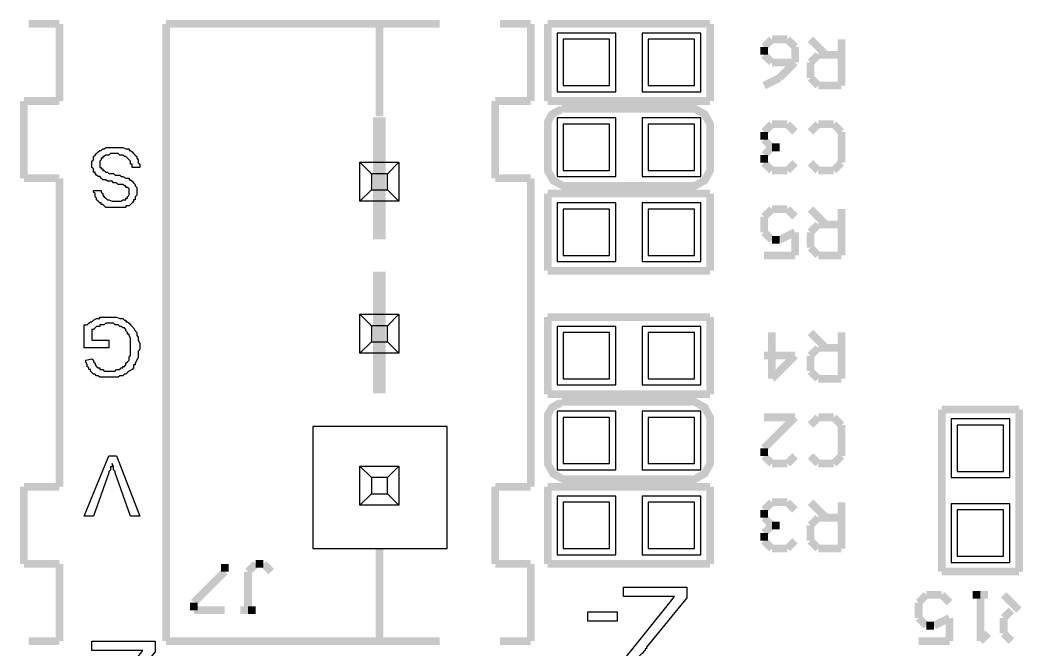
# Model space of a CAD drawing. Extents: x -110 to 1, y -84 to 0.
# Drawn here: x -92.88 to -76.4, y -24.3 to -13.94 of the extents above; entities that cross this region are included whole.
import ezdxf

# ---------------------------------------------------------------- set-up
doc = ezdxf.new("R2010")
doc.units = 0
doc.header["$MEASUREMENT"] = 0

msp = doc.modelspace()

# ---------------------------------------------------------------- linework, layer by layer
at = {"color": 7, "linetype": 'Continuous', "lineweight": 25}
for p, q in [((-87.298, -16.917), (-87.298, -16.277)), ((-87.298, -16.277), (-87.11, -16.465)), ((-87.298, -16.277), (-86.658, -16.277)), ((-86.658, -16.277), (-86.846, -16.465)), ((-86.658, -16.277), (-86.658, -16.917)), ((-87.11, -16.465), (-87.11, -16.73)), ((-86.846, -16.465), (-87.11, -16.465)), ((-86.846, -16.73), (-86.846, -16.465)), ((-87.11, -16.73), (-87.298, -16.917)), ((-87.11, -16.73), (-86.846, -16.73)), ((-86.846, -16.73), (-86.658, -16.917)), ((-86.658, -16.917), (-87.298, -16.917)), ((-87.298, -19.417), (-87.298, -18.777)), ((-87.298, -18.777), (-87.11, -18.965)), ((-87.298, -18.777), (-86.658, -18.777)), ((-86.658, -18.777), (-86.846, -18.965)), ((-86.658, -18.777), (-86.658, -19.417)), ((-87.11, -18.965), (-87.11, -19.23)), ((-86.846, -18.965), (-87.11, -18.965)), ((-86.846, -19.23), (-86.846, -18.965)), ((-87.11, -19.23), (-87.298, -19.417)), ((-87.11, -19.23), (-86.846, -19.23)), ((-86.846, -19.23), (-86.658, -19.417)), ((-86.658, -19.417), (-87.298, -19.417)), ((-87.298, -21.917), (-87.298, -21.277)), ((-87.298, -21.277), (-87.11, -21.465)), ((-87.298, -21.277), (-86.658, -21.277)), ((-86.658, -21.277), (-86.846, -21.465)), ((-86.658, -21.277), (-86.658, -21.917)), ((-87.11, -21.465), (-87.11, -21.73)), ((-86.846, -21.465), (-87.11, -21.465)), ((-86.846, -21.73), (-86.846, -21.465)), ((-87.11, -21.73), (-87.298, -21.917)), ((-87.11, -21.73), (-86.846, -21.73)), ((-86.846, -21.73), (-86.658, -21.917)), ((-86.658, -21.917), (-87.298, -21.917))]:
    msp.add_line(p, q, dxfattribs=at)
at = {"color": 0}
for points, const_width in [([(-92.237, -14), (-92.745, -14)], 0.127), ([(-92.237, -14), (-92.237, -15.269)], 0.127), ([(-90.485, -14), (-90.485, -24.154)], 0.127), ([(-85.989, -14), (-90.485, -14)], 0.127), ([(-86.979, -14), (-86.979, -15.523)], 0.127), ([(-84.49, -14), (-84.998, -14)], 0.127), ([(-84.49, -14), (-84.49, -15.269)], 0.127), ([(-84.211, -14), (-84.211, -15.269)], 0.127), ([(-81.544, -14), (-84.211, -14)], 0.127), ([(-81.544, -14), (-81.544, -15.269)], 0.127), ([(-80.528, -14.254), (-80.655, -14.381)], 0.127), ([(-80.655, -14.381), (-80.655, -14.508)], 0.127), ([(-80.274, -14.254), (-80.528, -14.254)], 0.127), ([(-80.147, -14.381), (-80.274, -14.254)], 0.127), ([(-80.147, -14.634), (-80.147, -14.381)], 0.127), ([(-79.639, -14.508), (-79.893, -14.254)], 0.127), ([(-79.385, -14.254), (-79.385, -15.015)], 0.127), ([(-80.655, -14.508), (-80.528, -14.634)], 0.127), ([(-79.893, -14.634), (-79.766, -14.508)], 0.127), ([(-79.766, -14.508), (-79.385, -14.508)], 0.127), ([(-80.528, -14.634), (-80.147, -14.634)], 0.127), ([(-80.402, -14.888), (-80.147, -14.634)], 0.127), ([(-79.893, -14.888), (-79.893, -14.634)], 0.127), ([(-80.655, -15.015), (-80.402, -14.888)], 0.127), ([(-79.766, -15.015), (-79.893, -14.888)], 0.127), ([(-79.385, -15.015), (-79.766, -15.015)], 0.127), ([(-92.821, -15.269), (-92.821, -16.539)], 0.127), ([(-92.237, -15.269), (-92.821, -15.269)], 0.127), ([(-84.49, -15.269), (-85.075, -15.269)], 0.127), ([(-85.075, -15.269), (-85.075, -16.539)], 0.127), ([(-81.544, -15.269), (-84.211, -15.269)], 0.127), ([(-84.211, -15.65), (-84.211, -15.61), (-84.144, -15.489), (-84.022, -15.422), (-83.983, -15.422)], 0.127), ([(-81.849, -15.396), (-83.983, -15.396)], 0.127), ([(-81.849, -15.396), (-81.795, -15.396), (-81.633, -15.485), (-81.544, -15.647), (-81.544, -15.701), (-81.544, -15.701), (-81.544, -15.701), (-81.544, -15.701)], 0.127), ([(-86.878, -16.539), (-87.081, -16.539)], 2.006), ([(-84.211, -15.65), (-84.211, -16.361)], 0.127), ([(-81.544, -15.701), (-81.544, -16.361)], 0.127), ([(-80.655, -15.777), (-80.528, -15.65)], 0.127), ([(-80.528, -15.65), (-80.274, -15.65)], 0.127), ([(-80.274, -15.65), (-80.147, -15.777)], 0.127), ([(-79.766, -15.65), (-79.893, -15.777)], 0.127), ([(-79.512, -15.65), (-79.766, -15.65)], 0.127), ([(-79.385, -15.777), (-79.512, -15.65)], 0.127), ([(-80.655, -15.904), (-80.655, -15.777)], 0.127), ([(-79.385, -16.285), (-79.385, -15.777)], 0.127), ([(-80.528, -16.031), (-80.655, -15.904)], 0.127), ([(-80.655, -16.158), (-80.528, -16.031)], 0.127), ([(-80.528, -16.031), (-80.402, -16.031)], 0.127), ([(-80.402, -16.031), (-80.528, -16.031)], 0.127), ([(-80.655, -16.285), (-80.655, -16.158)], 0.127), ([(-83.906, -16.665), (-83.96, -16.665), (-84.122, -16.576), (-84.211, -16.415), (-84.211, -16.361)], 0.127), ([(-81.544, -16.361), (-81.544, -16.415), (-81.633, -16.576), (-81.795, -16.665), (-81.849, -16.665)], 0.127), ([(-80.528, -16.412), (-80.655, -16.285)], 0.127), ([(-80.147, -16.285), (-80.274, -16.412)], 0.127), ([(-79.893, -16.285), (-79.766, -16.412)], 0.127), ([(-79.512, -16.412), (-79.385, -16.285)], 0.127), ([(-92.237, -16.539), (-92.821, -16.539)], 0.127), ([(-92.237, -16.539), (-92.237, -21.615)], 0.127), ([(-84.49, -16.539), (-85.075, -16.539)], 0.127), ([(-84.49, -16.539), (-84.49, -21.615)], 0.127), ([(-80.274, -16.412), (-80.528, -16.412)], 0.127), ([(-79.766, -16.412), (-79.512, -16.412)], 0.127), ([(-81.849, -16.665), (-83.906, -16.665)], 0.127), ([(-84.211, -16.792), (-84.211, -18.061)], 0.127), ([(-81.544, -16.792), (-84.211, -16.792)], 0.127), ([(-81.544, -16.792), (-81.544, -18.061)], 0.127), ([(-80.655, -17.173), (-80.528, -17.046)], 0.127), ([(-80.655, -17.427), (-80.655, -17.173)], 0.127), ([(-80.528, -17.046), (-80.274, -17.046)], 0.127), ([(-80.274, -17.046), (-80.147, -17.173)], 0.127), ([(-79.639, -17.3), (-79.893, -17.046)], 0.127), ([(-79.385, -17.046), (-79.385, -17.808)], 0.127), ([(-79.893, -17.427), (-79.766, -17.3)], 0.127), ([(-79.766, -17.3), (-79.385, -17.3)], 0.127), ([(-80.528, -17.554), (-80.655, -17.427)], 0.127), ([(-80.147, -17.427), (-80.402, -17.554)], 0.127), ([(-80.147, -17.808), (-80.147, -17.427)], 0.127), ([(-79.893, -17.681), (-79.893, -17.427)], 0.127), ([(-80.402, -17.554), (-80.528, -17.554)], 0.127), ([(-79.766, -17.808), (-79.893, -17.681)], 0.127), ([(-80.655, -17.808), (-80.147, -17.808)], 0.127), ([(-79.385, -17.808), (-79.766, -17.808)], 0.127), ([(-86.878, -19.077), (-87.081, -19.077)], 2.006), ([(-81.544, -18.061), (-84.211, -18.061)], 0.127), ([(-84.211, -18.823), (-84.211, -20.092)], 0.127), ([(-81.544, -18.823), (-84.211, -18.823)], 0.127), ([(-81.544, -18.823), (-81.544, -20.092)], 0.127), ([(-80.528, -19.077), (-80.528, -19.838)], 0.127), ([(-79.639, -19.331), (-79.893, -19.077)], 0.127), ([(-79.385, -19.077), (-79.385, -19.838)], 0.127), ([(-79.893, -19.457), (-79.766, -19.331)], 0.127), ([(-79.766, -19.331), (-79.385, -19.331)], 0.127), ([(-80.147, -19.457), (-80.655, -19.457)], 0.127), ([(-80.528, -19.838), (-80.147, -19.457)], 0.127), ([(-79.893, -19.711), (-79.893, -19.457)], 0.127), ([(-79.766, -19.838), (-79.893, -19.711)], 0.127), ([(-79.385, -19.838), (-79.766, -19.838)], 0.127), ([(-81.544, -20.092), (-84.211, -20.092)], 0.127), ([(-84.211, -20.473), (-84.211, -20.433), (-84.144, -20.312), (-84.022, -20.244), (-83.983, -20.244)], 0.127), ([(-81.849, -20.219), (-83.983, -20.219)], 0.127), ([(-81.849, -20.219), (-81.795, -20.219), (-81.633, -20.308), (-81.544, -20.47), (-81.544, -20.523), (-81.544, -20.523), (-81.544, -20.523), (-81.544, -20.523)], 0.127), ([(-84.211, -20.473), (-84.211, -21.184)], 0.127), ([(-80.655, -20.473), (-80.147, -20.473)], 0.127), ([(-80.147, -20.473), (-80.655, -20.981)], 0.127), ([(-79.766, -20.473), (-79.893, -20.6)], 0.127), ([(-79.512, -20.473), (-79.766, -20.473)], 0.127), ([(-79.385, -20.6), (-79.512, -20.473)], 0.127), ([(-77.735, -20.346), (-77.735, -23.011)], 0.127), ([(-76.465, -20.346), (-77.735, -20.346)], 0.127), ([(-76.465, -20.346), (-76.465, -23.011)], 0.127), ([(-81.544, -20.523), (-81.544, -21.184)], 0.127), ([(-79.385, -21.108), (-79.385, -20.6)], 0.127), ([(-80.655, -20.981), (-80.655, -21.108)], 0.127), ([(-80.655, -21.108), (-80.528, -21.234)], 0.127), ([(-80.274, -21.234), (-80.147, -21.108)], 0.127), ([(-79.893, -21.108), (-79.766, -21.234)], 0.127), ([(-79.512, -21.234), (-79.385, -21.108)], 0.127), ([(-83.906, -21.488), (-83.96, -21.488), (-84.122, -21.399), (-84.211, -21.237), (-84.211, -21.184)], 0.127), ([(-81.544, -21.184), (-81.544, -21.237), (-81.633, -21.399), (-81.795, -21.488), (-81.849, -21.488)], 0.127), ([(-80.528, -21.234), (-80.274, -21.234)], 0.127), ([(-79.766, -21.234), (-79.512, -21.234)], 0.127), ([(-81.849, -21.488), (-83.906, -21.488)], 0.127), ([(-92.237, -21.615), (-92.821, -21.615)], 0.127), ([(-92.821, -21.615), (-92.821, -22.884)], 0.127), ([(-84.49, -21.615), (-85.075, -21.615)], 0.127), ([(-85.075, -21.615), (-85.075, -22.884)], 0.127), ([(-84.211, -21.615), (-84.211, -22.884)], 0.127), ([(-81.544, -21.615), (-84.211, -21.615)], 0.127), ([(-81.544, -21.615), (-81.544, -22.884)], 0.127), ([(-80.655, -21.996), (-80.528, -21.869)], 0.127), ([(-80.528, -21.869), (-80.274, -21.869)], 0.127), ([(-80.274, -21.869), (-80.147, -21.996)], 0.127), ([(-79.639, -22.123), (-79.893, -21.869)], 0.127), ([(-79.385, -21.869), (-79.385, -22.631)], 0.127), ([(-80.655, -22.123), (-80.655, -21.996)], 0.127), ([(-80.528, -22.25), (-80.655, -22.123)], 0.127), ([(-79.893, -22.25), (-79.766, -22.123)], 0.127), ([(-79.766, -22.123), (-79.385, -22.123)], 0.127), ([(-80.655, -22.377), (-80.528, -22.25)], 0.127), ([(-80.528, -22.25), (-80.402, -22.25)], 0.127), ([(-80.402, -22.25), (-80.528, -22.25)], 0.127), ([(-79.893, -22.504), (-79.893, -22.25)], 0.127), ([(-80.655, -22.504), (-80.655, -22.377)], 0.127), ([(-86.979, -22.631), (-86.979, -24.154)], 0.127), ([(-80.528, -22.631), (-80.655, -22.504)], 0.127), ([(-80.274, -22.631), (-80.528, -22.631)], 0.127), ([(-80.147, -22.504), (-80.274, -22.631)], 0.127), ([(-79.766, -22.631), (-79.893, -22.504)], 0.127), ([(-79.385, -22.631), (-79.766, -22.631)], 0.127), ([(-92.237, -22.884), (-92.821, -22.884)], 0.127), ([(-92.237, -22.884), (-92.237, -24.154)], 0.127), ([(-89.52, -23.011), (-89.52, -22.884)], 0.127), ([(-89.138, -23.011), (-89.011, -22.884)], 0.127), ([(-89.011, -22.884), (-88.884, -22.884)], 0.127), ([(-88.884, -22.884), (-88.757, -23.011)], 0.127), ([(-84.49, -22.884), (-85.075, -22.884)], 0.127), ([(-84.49, -22.884), (-84.49, -24.154)], 0.127), ([(-81.544, -22.884), (-84.211, -22.884)], 0.127), ([(-90.027, -23.519), (-89.52, -23.011)], 0.127), ([(-89.138, -23.646), (-89.138, -23.011)], 0.127), ([(-76.465, -23.011), (-77.735, -23.011)], 0.127), ([(-78.115, -23.519), (-77.988, -23.392)], 0.127), ([(-77.988, -23.392), (-77.735, -23.392)], 0.127), ([(-77.735, -23.392), (-77.608, -23.519)], 0.127), ([(-76.973, -23.392), (-77.227, -23.392)], 0.127), ([(-77.227, -23.392), (-77.1, -23.392)], 0.127), ([(-77.1, -23.392), (-77.1, -24.154)], 0.127), ([(-76.465, -23.646), (-76.718, -23.392)], 0.127), ([(-90.027, -23.646), (-90.027, -23.519)], 0.127), ([(-78.115, -23.773), (-78.115, -23.519)], 0.127), ([(-89.52, -23.646), (-90.027, -23.646)], 0.127), ([(-89.266, -23.646), (-89.011, -23.646)], 0.127), ([(-89.011, -23.646), (-89.138, -23.646)], 0.127), ([(-77.988, -23.9), (-78.115, -23.773)], 0.127), ([(-77.608, -23.773), (-77.861, -23.9)], 0.127), ([(-77.608, -24.154), (-77.608, -23.773)], 0.127), ([(-76.718, -23.773), (-76.591, -23.646)], 0.127), ([(-76.718, -24.027), (-76.718, -23.773)], 0.127), ([(-77.861, -23.9), (-77.988, -23.9)], 0.127), ([(-77.1, -24.154), (-76.973, -24.027)], 0.127), ([(-76.591, -24.154), (-76.718, -24.027)], 0.127), ([(-92.237, -24.154), (-92.745, -24.154)], 0.127), ([(-85.989, -24.154), (-90.485, -24.154)], 0.127), ([(-84.49, -24.154), (-84.998, -24.154)], 0.127), ([(-78.115, -24.154), (-77.608, -24.154)], 0.127)]:
    msp.add_lwpolyline(points, dxfattribs=dict(at, const_width=const_width))
for points in [[(-84.058, -14.153), (-84.058, -15.117), (-83.093, -15.117), (-83.093, -14.153), (-84.058, -14.153)], [(-82.662, -14.153), (-82.662, -15.117), (-81.697, -15.117), (-81.697, -14.153), (-82.662, -14.153)], [(-83.957, -14.254), (-83.957, -15.015), (-83.195, -15.015), (-83.195, -14.254), (-83.957, -14.254)], [(-82.56, -14.254), (-82.56, -15.015), (-81.798, -15.015), (-81.798, -14.254), (-82.56, -14.254)], [(-84.058, -15.548), (-84.058, -16.513), (-83.093, -16.513), (-83.093, -15.548), (-84.058, -15.548)], [(-83.957, -15.65), (-83.957, -16.412), (-83.195, -16.412), (-83.195, -15.65), (-83.957, -15.65)], [(-82.662, -15.548), (-82.662, -16.513), (-81.697, -16.513), (-81.697, -15.548), (-82.662, -15.548)], [(-82.56, -15.65), (-82.56, -16.412), (-81.798, -16.412), (-81.798, -15.65), (-82.56, -15.65)], [(-90.916, -16.361), (-91.043, -16.361), (-91.043, -16.361), (-91.043, -16.361), (-91.043, -16.361), (-91.043, -16.335), (-91.043, -16.31), (-91.069, -16.31), (-91.069, -16.285), (-91.069, -16.259), (-91.094, -16.234), (-91.094, -16.234), (-91.094, -16.234), (-91.094, -16.234), (-91.119, -16.208), (-91.119, -16.208), (-91.145, -16.183), (-91.17, -16.183), (-91.196, -16.158), (-91.196, -16.158), (-91.196, -16.158), (-91.196, -16.158), (-91.221, -16.158), (-91.221, -16.158), (-91.246, -16.158), (-91.271, -16.133), (-91.297, -16.133), (-91.323, -16.133), (-91.348, -16.133), (-91.348, -16.133), (-91.348, -16.133), (-91.373, -16.133), (-91.373, -16.133), (-91.399, -16.133), (-91.424, -16.158), (-91.45, -16.158), (-91.475, -16.158), (-91.475, -16.158), (-91.475, -16.158), (-91.475, -16.158), (-91.5, -16.183), (-91.5, -16.183), (-91.526, -16.183), (-91.526, -16.208), (-91.551, -16.208), (-91.551, -16.208), (-91.551, -16.234), (-91.551, -16.234), (-91.551, -16.234), (-91.576, -16.259), (-91.576, -16.259), (-91.576, -16.285), (-91.576, -16.31), (-91.576, -16.31), (-91.576, -16.31), (-91.576, -16.31), (-91.576, -16.335), (-91.576, -16.335), (-91.576, -16.361), (-91.551, -16.361), (-91.551, -16.386), (-91.551, -16.386), (-91.551, -16.386), (-91.526, -16.386), (-91.526, -16.412), (-91.526, -16.412), (-91.5, -16.412), (-91.475, -16.437), (-91.45, -16.437), (-91.45, -16.437), (-91.45, -16.437), (-91.45, -16.437), (-91.424, -16.462), (-91.424, -16.462), (-91.424, -16.462), (-91.399, -16.462), (-91.399, -16.462), (-91.373, -16.462), (-91.348, -16.462), (-91.323, -16.488), (-91.323, -16.488), (-91.297, -16.488), (-91.297, -16.488), (-91.271, -16.488), (-91.271, -16.488), (-91.271, -16.488), (-91.246, -16.488), (-91.246, -16.488), (-91.221, -16.513), (-91.196, -16.513), (-91.145, -16.539), (-91.119, -16.539), (-91.119, -16.539), (-91.094, -16.539), (-91.094, -16.539), (-91.094, -16.539), (-91.094, -16.564), (-91.069, -16.564), (-91.069, -16.564), (-91.043, -16.589), (-91.018, -16.615), (-91.018, -16.615), (-90.992, -16.64), (-90.992, -16.64), (-90.992, -16.64), (-90.992, -16.665), (-90.992, -16.665), (-90.967, -16.691), (-90.967, -16.716), (-90.967, -16.742), (-90.967, -16.767), (-90.967, -16.767), (-90.967, -16.767), (-90.967, -16.767), (-90.967, -16.767), (-90.967, -16.792), (-90.967, -16.818), (-90.967, -16.818), (-90.992, -16.843), (-90.992, -16.868), (-90.992, -16.894), (-90.992, -16.894), (-91.018, -16.894), (-91.018, -16.919), (-91.018, -16.919), (-91.043, -16.945), (-91.043, -16.945), (-91.069, -16.97), (-91.094, -16.995), (-91.119, -16.995), (-91.119, -16.995), (-91.119, -16.995), (-91.145, -16.995), (-91.145, -16.995), (-91.145, -16.995), (-91.145, -17.021), (-91.17, -17.021), (-91.196, -17.021), (-91.246, -17.021), (-91.271, -17.021), (-91.297, -17.021), (-91.297, -17.021), (-91.297, -17.021), (-91.323, -17.021), (-91.323, -17.021), (-91.323, -17.021), (-91.348, -17.021), (-91.373, -17.021), (-91.399, -17.021), (-91.424, -17.021), (-91.475, -17.021), (-91.5, -16.995), (-91.5, -16.995), (-91.5, -16.995), (-91.5, -16.995), (-91.5, -16.995), (-91.526, -16.97), (-91.551, -16.97), (-91.551, -16.945), (-91.576, -16.945), (-91.602, -16.919), (-91.627, -16.894), (-91.627, -16.894), (-91.627, -16.894), (-91.627, -16.894), (-91.627, -16.868), (-91.653, -16.843), (-91.653, -16.818), (-91.653, -16.792), (-91.678, -16.767), (-91.678, -16.742), (-91.551, -16.742), (-91.551, -16.742), (-91.551, -16.742), (-91.551, -16.742), (-91.551, -16.742), (-91.551, -16.767), (-91.526, -16.792), (-91.526, -16.818), (-91.526, -16.818), (-91.5, -16.843), (-91.475, -16.868), (-91.475, -16.868), (-91.475, -16.868), (-91.45, -16.894), (-91.45, -16.894), (-91.424, -16.894), (-91.373, -16.919), (-91.348, -16.919), (-91.323, -16.919), (-91.297, -16.919), (-91.297, -16.919), (-91.297, -16.919), (-91.297, -16.919), (-91.271, -16.919), (-91.271, -16.919), (-91.246, -16.919), (-91.221, -16.919), (-91.196, -16.894), (-91.17, -16.894), (-91.145, -16.894), (-91.145, -16.868), (-91.145, -16.868), (-91.119, -16.868), (-91.119, -16.868), (-91.119, -16.843), (-91.094, -16.818), (-91.094, -16.818), (-91.094, -16.792), (-91.094, -16.767), (-91.094, -16.767), (-91.094, -16.767), (-91.094, -16.742), (-91.094, -16.742), (-91.094, -16.716), (-91.094, -16.716), (-91.119, -16.691), (-91.119, -16.691), (-91.119, -16.691), (-91.145, -16.691), (-91.145, -16.665), (-91.145, -16.665), (-91.145, -16.665), (-91.17, -16.665), (-91.17, -16.665), (-91.196, -16.64), (-91.196, -16.64), (-91.221, -16.64), (-91.246, -16.64), (-91.271, -16.64), (-91.297, -16.615), (-91.323, -16.615), (-91.323, -16.615), (-91.323, -16.615), (-91.323, -16.615), (-91.348, -16.615), (-91.348, -16.615), (-91.373, -16.589), (-91.399, -16.589), (-91.45, -16.589), (-91.475, -16.564), (-91.5, -16.564), (-91.5, -16.564), (-91.526, -16.564), (-91.526, -16.564), (-91.526, -16.564), (-91.551, -16.539), (-91.551, -16.539), (-91.551, -16.539), (-91.551, -16.539), (-91.576, -16.513), (-91.602, -16.513), (-91.627, -16.488), (-91.653, -16.462), (-91.653, -16.462), (-91.653, -16.462), (-91.653, -16.437), (-91.678, -16.437), (-91.678, -16.412), (-91.678, -16.386), (-91.703, -16.361), (-91.703, -16.335), (-91.703, -16.31), (-91.703, -16.31), (-91.703, -16.31), (-91.703, -16.31), (-91.703, -16.31), (-91.703, -16.285), (-91.703, -16.259), (-91.678, -16.234), (-91.678, -16.208), (-91.678, -16.183), (-91.653, -16.158), (-91.653, -16.158), (-91.653, -16.158), (-91.653, -16.158), (-91.627, -16.133), (-91.627, -16.133), (-91.602, -16.107), (-91.576, -16.082), (-91.551, -16.082), (-91.526, -16.056), (-91.526, -16.056), (-91.526, -16.056), (-91.526, -16.056), (-91.5, -16.056), (-91.5, -16.056), (-91.5, -16.056), (-91.475, -16.031), (-91.45, -16.031), (-91.424, -16.031), (-91.373, -16.031), (-91.348, -16.031), (-91.348, -16.031), (-91.323, -16.031), (-91.323, -16.031), (-91.323, -16.031), (-91.297, -16.031), (-91.297, -16.031), (-91.271, -16.031), (-91.271, -16.031), (-91.221, -16.031), (-91.196, -16.031), (-91.145, -16.056), (-91.119, -16.056), (-91.119, -16.056), (-91.119, -16.056), (-91.119, -16.056), (-91.094, -16.056), (-91.094, -16.082), (-91.069, -16.082), (-91.043, -16.107), (-91.018, -16.133), (-90.992, -16.158), (-90.967, -16.183), (-90.967, -16.183), (-90.967, -16.183), (-90.967, -16.183), (-90.967, -16.183), (-90.967, -16.208), (-90.967, -16.208), (-90.942, -16.234), (-90.942, -16.259), (-90.942, -16.285), (-90.916, -16.31), (-90.916, -16.361)], [(-84.058, -16.945), (-84.058, -17.909), (-83.093, -17.909), (-83.093, -16.945), (-84.058, -16.945)], [(-82.662, -16.945), (-82.662, -17.909), (-81.697, -17.909), (-81.697, -16.945), (-82.662, -16.945)], [(-83.957, -17.046), (-83.957, -17.808), (-83.195, -17.808), (-83.195, -17.046), (-83.957, -17.046)], [(-82.56, -17.046), (-82.56, -17.808), (-81.798, -17.808), (-81.798, -17.046), (-82.56, -17.046)], [(-91.424, -19.204), (-91.424, -19.331), (-91.83, -19.331), (-91.83, -18.976), (-91.83, -18.976), (-91.83, -18.976), (-91.83, -18.95), (-91.805, -18.95), (-91.805, -18.95), (-91.78, -18.95), (-91.755, -18.924), (-91.729, -18.899), (-91.703, -18.899), (-91.678, -18.874), (-91.627, -18.849), (-91.627, -18.849), (-91.627, -18.849), (-91.627, -18.849), (-91.602, -18.849), (-91.602, -18.849), (-91.602, -18.849), (-91.576, -18.849), (-91.576, -18.823), (-91.526, -18.823), (-91.5, -18.823), (-91.45, -18.823), (-91.424, -18.823), (-91.424, -18.823), (-91.424, -18.823), (-91.399, -18.823), (-91.399, -18.823), (-91.373, -18.823), (-91.373, -18.823), (-91.348, -18.823), (-91.348, -18.823), (-91.297, -18.823), (-91.246, -18.849), (-91.196, -18.849), (-91.17, -18.874), (-91.17, -18.874), (-91.145, -18.874), (-91.145, -18.874), (-91.145, -18.899), (-91.119, -18.899), (-91.119, -18.899), (-91.094, -18.924), (-91.069, -18.95), (-91.043, -18.976), (-91.018, -19.001), (-90.992, -19.051), (-90.992, -19.051), (-90.992, -19.051), (-90.967, -19.077), (-90.967, -19.077), (-90.967, -19.077), (-90.967, -19.102), (-90.967, -19.102), (-90.967, -19.128), (-90.942, -19.153), (-90.942, -19.178), (-90.942, -19.204), (-90.916, -19.255), (-90.916, -19.305), (-90.916, -19.305), (-90.916, -19.331), (-90.916, -19.331), (-90.916, -19.331), (-90.916, -19.356), (-90.916, -19.356), (-90.942, -19.382), (-90.942, -19.407), (-90.942, -19.432), (-90.942, -19.483), (-90.967, -19.534), (-90.992, -19.584), (-90.992, -19.584), (-90.992, -19.584), (-90.992, -19.584), (-90.992, -19.61), (-90.992, -19.61), (-91.018, -19.61), (-91.018, -19.661), (-91.043, -19.686), (-91.094, -19.711), (-91.119, -19.737), (-91.145, -19.762), (-91.145, -19.762), (-91.145, -19.762), (-91.17, -19.762), (-91.17, -19.762), (-91.17, -19.762), (-91.196, -19.788), (-91.196, -19.788), (-91.221, -19.788), (-91.221, -19.788), (-91.246, -19.788), (-91.271, -19.813), (-91.323, -19.813), (-91.348, -19.813), (-91.424, -19.813), (-91.424, -19.813), (-91.424, -19.813), (-91.424, -19.813), (-91.424, -19.813), (-91.45, -19.813), (-91.45, -19.813), (-91.475, -19.813), (-91.5, -19.813), (-91.526, -19.813), (-91.576, -19.813), (-91.602, -19.788), (-91.602, -19.788), (-91.602, -19.788), (-91.602, -19.788), (-91.627, -19.788), (-91.627, -19.788), (-91.653, -19.762), (-91.678, -19.762), (-91.703, -19.737), (-91.729, -19.711), (-91.729, -19.686), (-91.729, -19.686), (-91.755, -19.686), (-91.755, -19.661), (-91.755, -19.661), (-91.78, -19.636), (-91.78, -19.61), (-91.805, -19.559), (-91.805, -19.534), (-91.703, -19.509), (-91.703, -19.509), (-91.703, -19.509), (-91.703, -19.509), (-91.678, -19.534), (-91.678, -19.534), (-91.678, -19.559), (-91.653, -19.584), (-91.653, -19.61), (-91.653, -19.61), (-91.653, -19.61), (-91.627, -19.636), (-91.627, -19.636), (-91.627, -19.636), (-91.602, -19.661), (-91.576, -19.661), (-91.576, -19.686), (-91.551, -19.686), (-91.551, -19.686), (-91.526, -19.686), (-91.526, -19.686), (-91.5, -19.711), (-91.5, -19.711), (-91.475, -19.711), (-91.45, -19.711), (-91.424, -19.711), (-91.424, -19.711), (-91.399, -19.711), (-91.399, -19.711), (-91.399, -19.711), (-91.373, -19.711), (-91.373, -19.711), (-91.348, -19.711), (-91.323, -19.711), (-91.297, -19.686), (-91.271, -19.686), (-91.271, -19.686), (-91.246, -19.686), (-91.246, -19.686), (-91.246, -19.686), (-91.221, -19.661), (-91.196, -19.661), (-91.196, -19.636), (-91.17, -19.636), (-91.145, -19.61), (-91.145, -19.61), (-91.145, -19.61), (-91.145, -19.61), (-91.145, -19.584), (-91.119, -19.559), (-91.119, -19.559), (-91.094, -19.534), (-91.094, -19.509), (-91.094, -19.509), (-91.094, -19.509), (-91.094, -19.509), (-91.094, -19.509), (-91.094, -19.483), (-91.094, -19.483), (-91.069, -19.457), (-91.069, -19.432), (-91.069, -19.407), (-91.069, -19.356), (-91.069, -19.331), (-91.069, -19.331), (-91.069, -19.305), (-91.069, -19.305), (-91.069, -19.305), (-91.069, -19.28), (-91.069, -19.28), (-91.069, -19.255), (-91.069, -19.255), (-91.069, -19.204), (-91.069, -19.178), (-91.094, -19.128), (-91.094, -19.102), (-91.094, -19.102), (-91.094, -19.102), (-91.119, -19.102), (-91.119, -19.077), (-91.119, -19.077), (-91.145, -19.051), (-91.145, -19.026), (-91.17, -19.001), (-91.196, -19.001), (-91.221, -18.976), (-91.246, -18.976), (-91.246, -18.976), (-91.246, -18.976), (-91.246, -18.976), (-91.246, -18.976), (-91.271, -18.95), (-91.297, -18.95), (-91.323, -18.95), (-91.348, -18.924), (-91.373, -18.924), (-91.424, -18.924), (-91.424, -18.924), (-91.424, -18.924), (-91.424, -18.924), (-91.424, -18.924), (-91.45, -18.924), (-91.475, -18.924), (-91.5, -18.95), (-91.526, -18.95), (-91.551, -18.95), (-91.576, -18.95), (-91.576, -18.95), (-91.576, -18.976), (-91.576, -18.976), (-91.602, -18.976), (-91.602, -18.976), (-91.627, -18.976), (-91.653, -19.001), (-91.653, -19.001), (-91.678, -19.026), (-91.703, -19.026), (-91.703, -19.204), (-91.424, -19.204)], [(-84.058, -18.976), (-84.058, -19.94), (-83.093, -19.94), (-83.093, -18.976), (-84.058, -18.976)], [(-83.957, -19.077), (-83.957, -19.838), (-83.195, -19.838), (-83.195, -19.077), (-83.957, -19.077)], [(-82.662, -18.976), (-82.662, -19.94), (-81.697, -19.94), (-81.697, -18.976), (-82.662, -18.976)], [(-82.56, -19.077), (-82.56, -19.838), (-81.798, -19.838), (-81.798, -19.077), (-82.56, -19.077)], [(-84.058, -20.371), (-84.058, -21.336), (-83.093, -21.336), (-83.093, -20.371), (-84.058, -20.371)], [(-82.662, -20.371), (-82.662, -21.336), (-81.697, -21.336), (-81.697, -20.371), (-82.662, -20.371)], [(-83.957, -20.473), (-83.957, -21.234), (-83.195, -21.234), (-83.195, -20.473), (-83.957, -20.473)], [(-82.56, -20.473), (-82.56, -21.234), (-81.798, -21.234), (-81.798, -20.473), (-82.56, -20.473)], [(-76.617, -20.498), (-77.582, -20.498), (-77.582, -21.463), (-76.617, -21.463), (-76.617, -20.498)], [(-76.718, -20.6), (-77.481, -20.6), (-77.481, -21.361), (-76.718, -21.361), (-76.718, -20.6)], [(-85.862, -20.625), (-88.071, -20.625), (-88.071, -22.631), (-85.862, -22.631), (-85.862, -20.625)], [(-91.297, -21.108), (-90.916, -22.098), (-91.069, -22.098), (-91.323, -21.387), (-91.323, -21.387), (-91.323, -21.387), (-91.323, -21.387), (-91.323, -21.361), (-91.323, -21.361), (-91.348, -21.336), (-91.348, -21.311), (-91.348, -21.285), (-91.373, -21.234), (-91.373, -21.234), (-91.373, -21.234), (-91.373, -21.234), (-91.373, -21.234), (-91.373, -21.26), (-91.373, -21.285), (-91.399, -21.285), (-91.399, -21.336), (-91.424, -21.361), (-91.424, -21.387), (-91.678, -22.098), (-91.83, -22.098), (-91.424, -21.108), (-91.297, -21.108)], [(-84.058, -21.767), (-84.058, -22.732), (-83.093, -22.732), (-83.093, -21.767), (-84.058, -21.767)], [(-83.957, -21.869), (-83.957, -22.631), (-83.195, -22.631), (-83.195, -21.869), (-83.957, -21.869)], [(-82.662, -21.767), (-82.662, -22.732), (-81.697, -22.732), (-81.697, -21.767), (-82.662, -21.767)], [(-82.56, -21.869), (-82.56, -22.631), (-81.798, -22.631), (-81.798, -21.869), (-82.56, -21.869)], [(-76.617, -21.894), (-77.582, -21.894), (-77.582, -22.859), (-76.617, -22.859), (-76.617, -21.894)], [(-76.718, -21.996), (-77.481, -21.996), (-77.481, -22.758), (-76.718, -22.758), (-76.718, -21.996)], [(-81.925, -23.265), (-81.925, -23.443), (-82.586, -24.255), (-82.586, -24.28), (-82.586, -24.28), (-82.611, -24.28), (-82.611, -24.306), (-82.636, -24.332), (-82.662, -24.357), (-82.687, -24.382), (-82.712, -24.407), (-82.738, -24.433), (-82.001, -24.433), (-82.001, -24.585), (-82.941, -24.585), (-82.941, -24.433), (-82.205, -23.519), (-82.128, -23.418), (-82.966, -23.418), (-82.966, -23.265), (-81.925, -23.265)], [(-83.068, -23.672), (-83.068, -23.824), (-83.551, -23.824), (-83.551, -23.672), (-83.068, -23.672)], [(-90.662, -24.154), (-90.662, -24.332), (-91.348, -25.144), (-91.348, -25.169), (-91.348, -25.169), (-91.348, -25.169), (-91.373, -25.194), (-91.373, -25.22), (-91.399, -25.245), (-91.424, -25.271), (-91.45, -25.296), (-91.475, -25.321), (-90.738, -25.321), (-90.738, -25.473), (-91.678, -25.473), (-91.678, -25.321), (-90.942, -24.407), (-90.865, -24.306), (-91.703, -24.306), (-91.703, -24.154), (-90.662, -24.154)]]:
    msp.add_lwpolyline(points, close=True, dxfattribs=at)
at = {"color": 0, "const_width": 0.127}
for points in [[(-80.655, -16.158), (-80.655, -16.158)], [(-80.655, -16.158), (-80.655, -16.158)], [(-80.655, -16.158), (-80.655, -16.158)], [(-80.655, -22.377), (-80.655, -22.377)], [(-80.655, -22.377), (-80.655, -22.377)], [(-80.655, -22.377), (-80.655, -22.377)], [(-77.1, -24.154), (-77.1, -24.154)]]:
    msp.add_lwpolyline(points, close=True, dxfattribs=at)

doc.saveas('drawing.dxf')
